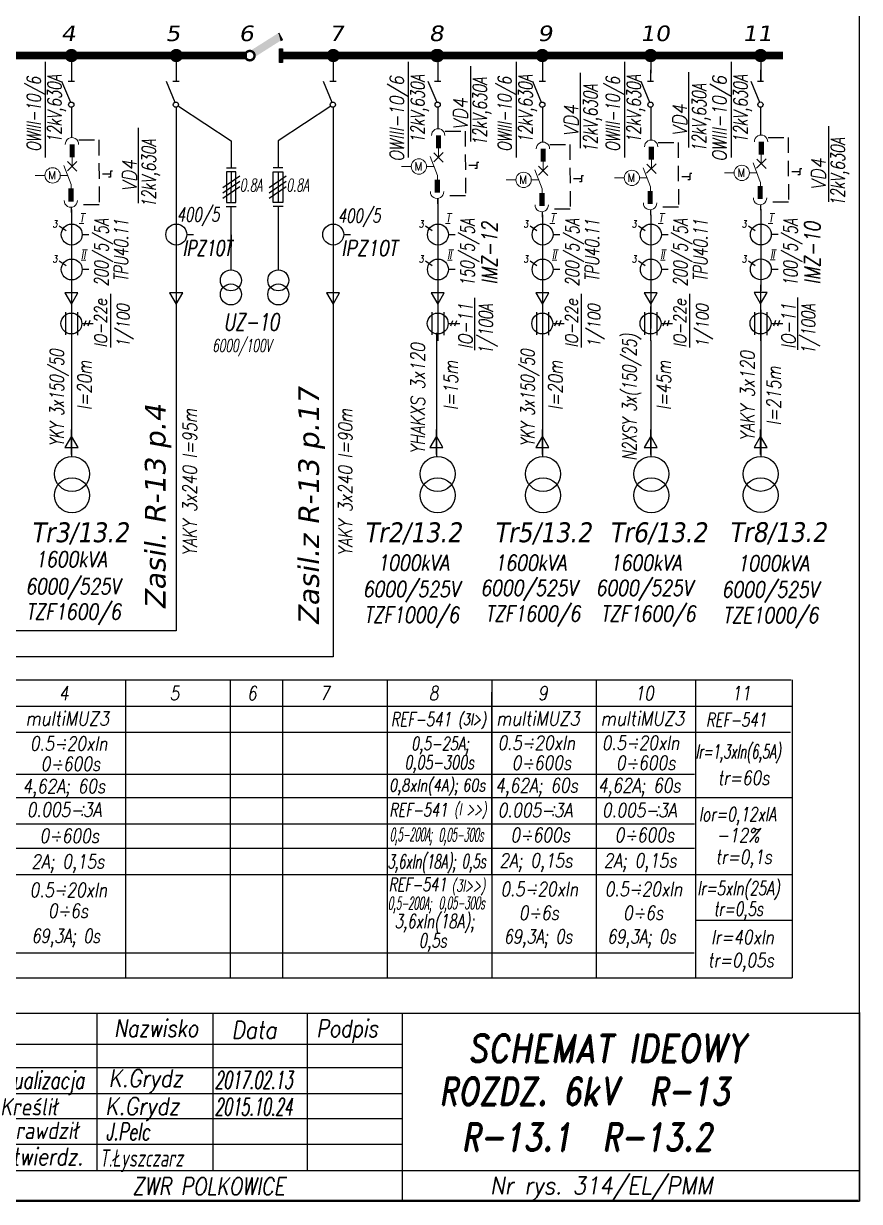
# Model space of a CAD drawing. Extents: x 5 to 420, y 5 to 295.
# Drawn here: x 312.1 to 419.7, y 5.2 to 156.9 of the extents above; entities that cross this region are included whole.
import ezdxf

# ---------------------------------------------------------------- set-up
doc = ezdxf.new("R2010")
doc.units = 0
doc.header["$MEASUREMENT"] = 0
doc.linetypes.add('DASHED', pattern=[0.75, 0.5, -0.25])
doc.layers.get('0').update_dxf_attribs({"linetype": 'CONTINUOUS'})
doc.layers.add('LINIE', color=4, linetype='CONTINUOUS')
doc.layers.add('STYKI', color=4, linetype='CONTINUOUS')
doc.styles.add('ROMAND', font='romand', dxfattribs={"width": 0.8, "oblique": 10, "height": 6})
doc.styles.add('ROMANS', font='romans', dxfattribs={"width": 0.7, "oblique": 10, "height": 2.66})
doc.styles.add('Verdena', font='verdana.ttf', dxfattribs={"width": 1.2, "oblique": 10, "height": 2.66})

# ---------------------------------------------------------------- blocks, each defined once
blk = doc.blocks.new('*U4')
at = {"color": 0}
mesh = blk.add_polyface(dxfattribs=at)
corners = [(0, 0), (3.75, 6.51), (-3.76, 6.5)]
mesh.append_faces([[corners[k] for k in face] for face in [(0, 1, 2)]], dxfattribs={"color": 0})
blk = doc.blocks.new('6')
at = {"color": 7}
blk.add_line((-0.47, 6.02), (-0.47, -1.14), dxfattribs=at)
at = {"xscale": 0.5, "yscale": 0.5, "zscale": 0.5}
blk.add_blockref('*U4', (-0.47, 0.77), dxfattribs=at)
blk = doc.blocks.new('8')
at = {"color": 7}
blk.add_line((0.21, 7.71), (0.21, -2.15), dxfattribs=at)
for p, q in [((-1.51, 6.04), (-1.51, -0.48)), ((1.96, 6.08), (1.96, -0.51))]:
    blk.add_line(p, q)
blk.add_circle((0.19, 2.81), 3)
blk = doc.blocks.new('3')
at = {"color": 7}
blk.add_line((0, 8.61), (0, -2.22), dxfattribs=at)
blk.add_line((3.06, 3.05), (4.99, 3.05))
blk.add_circle((0.05, 3), 3)

msp = doc.modelspace()

# ---------------------------------------------------------------- linework, layer by layer
for p, q in [((419.68, 5.22), (419.68, 295.29)), ((406.96, 150.91), (406.96, 149.48)), ((370.43, 138.22), (370.17, 138.22)), ((370.43, 139), (370.43, 138.22)), ((370.69, 139), (370.43, 139)), ((412, 138.19), (412, 137.4)), ((412.26, 138.19), (412, 138.19)), ((323.27, 137.08), (323.02, 137.08)), ((323.27, 137.86), (323.27, 137.08)), ((323.54, 137.86), (323.27, 137.86)), ((383.9, 137.29), (383.9, 136.5)), ((384.17, 137.29), (383.9, 137.29)), ((397.84, 136.76), (397.59, 136.76)), ((398.11, 137.55), (397.84, 137.55)), ((397.84, 137.54), (397.84, 136.76)), ((412, 137.4), (411.74, 137.4)), ((383.9, 136.5), (383.65, 136.5)), ((365.4, 133.67), (365.4, 134.36)), ((406.97, 132.85), (406.97, 133.54)), ((318.24, 132.53), (318.24, 133.22)), ((378.87, 131.95), (378.87, 132.64)), ((392.81, 132.21), (392.81, 132.9)), ((285.89, 37.2), (358.9, 37.2)), ((358.91, 37.2), (398.42, 37.2)), ((5.09, 5.22), (419.68, 5.22))]:
    msp.add_line(p, q)
at = {"color": 7}
for p, q in [((344.9, 155.67), (345.38, 154.83)), ((345.4, 154.79), (345.16, 154.66)), ((345.38, 154.83), (345.4, 154.79)), ((340.7, 153.25), (340.7, 152.27)), ((345.19, 153.25), (345.19, 152.27)), ((406.97, 153.2), (406.97, 150.53)), ((314.91, 139.63), (314.91, 151.97)), ((318.24, 153.19), (318.24, 150.51)), ((331.72, 153.19), (331.72, 150.51)), ((351.92, 153.19), (351.92, 149.5)), ((361.64, 139.61), (361.64, 151.95)), ((365.39, 153.19), (365.39, 150.51)), ((375.53, 139.63), (375.53, 151.97)), ((378.87, 153.19), (378.87, 150.51)), ((389.47, 139.63), (389.47, 151.97)), ((392.81, 153.19), (392.81, 150.51)), ((403.2, 139.63), (403.2, 151.97)), ((318.24, 150.9), (318.24, 149.47)), ((318.24, 150.51), (318.24, 149.48)), ((331.71, 150.9), (331.71, 149.47)), ((365.4, 150.9), (365.4, 149.47)), ((365.4, 150.51), (365.4, 149.48)), ((369.65, 141.7), (369.65, 151.41)), ((378.86, 150.9), (378.86, 149.47)), ((378.87, 150.51), (378.87, 149.48)), ((383.76, 140.84), (383.76, 150.55)), ((392.8, 150.9), (392.8, 149.47)), ((397.74, 140.9), (397.74, 150.61)), ((406.97, 150.53), (406.97, 149.49)), ((317.83, 149.47), (318.62, 149.47)), ((331.3, 149.47), (332.1, 149.47)), ((351.51, 149.47), (352.3, 149.47)), ((364.99, 149.47), (365.78, 149.47)), ((378.45, 149.47), (379.25, 149.47)), ((392.39, 149.47), (393.19, 149.47)), ((406.55, 149.48), (407.35, 149.48)), ((318.23, 146.09), (318.23, 142.2)), ((331.71, 146.1), (331.71, 144.79)), ((331.72, 146.05), (331.72, 117.36)), ((332.02, 146.25), (338.79, 141.77)), ((351.62, 146.25), (344.84, 141.77)), ((351.92, 146.05), (351.92, 117.36)), ((365.39, 146.09), (365.39, 143.34)), ((378.86, 146.09), (378.86, 141.62)), ((392.81, 146.06), (392.81, 141.88)), ((406.96, 146.1), (406.96, 142.52)), ((326.89, 133.75), (326.89, 143.46)), ((415.75, 133.94), (415.75, 143.65)), ((338.79, 141.79), (338.79, 138.28)), ((344.84, 141.79), (344.85, 138.28)), ((338.19, 138.28), (339.45, 138.28)), ((345.45, 138.28), (344.19, 138.28)), ((337.73, 135.77), (339.91, 137.27)), ((337.73, 135.1), (339.91, 136.6)), ((338.2, 137.8), (338.2, 133.82)), ((339.42, 137.8), (338.2, 137.8)), ((338.79, 137.8), (338.78, 133.82)), ((339.42, 133.82), (339.42, 137.8)), ((343.7, 135.77), (345.88, 137.27)), ((343.7, 135.1), (345.88, 136.6)), ((344.22, 133.82), (344.22, 137.8)), ((344.22, 137.8), (345.44, 137.8)), ((344.85, 137.8), (344.85, 133.82)), ((345.44, 137.8), (345.44, 133.82)), ((337.73, 134.39), (339.91, 135.89)), ((343.7, 134.39), (345.88, 135.89)), ((338.2, 133.82), (339.42, 133.82)), ((345.44, 133.82), (344.22, 133.82)), ((365.4, 134.32), (365.4, 122.45)), ((365.4, 134.3), (365.4, 132.95)), ((318.24, 132.95), (318.24, 122.45)), ((318.24, 132.95), (318.24, 132.95)), ((338.15, 133.34), (339.45, 133.34)), ((338.78, 133.34), (338.78, 128.85)), ((345.49, 133.34), (344.19, 133.34)), ((344.85, 133.34), (344.86, 128.85)), ((406.97, 132.96), (406.97, 122.46)), ((406.97, 132.96), (406.97, 132.96)), ((317.54, 130.18), (316.68, 130.77)), ((331.72, 131.22), (331.72, 126.35)), ((364.69, 130.18), (363.83, 130.77)), ((378.17, 130.18), (377.3, 130.77)), ((392.1, 130.18), (391.24, 130.77)), ((406.26, 130.19), (405.39, 130.79)), ((333.09, 129.73), (333.96, 129.73)), ((338.79, 129.69), (338.79, 128.15)), ((344.86, 129.66), (344.86, 128.13)), ((353.3, 129.73), (354.16, 129.73)), ((338.77, 128.13), (338.77, 125.16)), ((344.86, 128.13), (344.86, 125.16)), ((317.54, 125.68), (316.68, 126.28)), ((364.69, 125.68), (363.83, 126.28)), ((378.17, 125.68), (377.3, 126.28)), ((392.1, 125.68), (391.24, 126.28)), ((406.26, 125.69), (405.39, 126.29)), ((318.24, 123.58), (318.24, 117.63)), ((365.4, 123.2), (365.4, 116.83)), ((392.81, 123.58), (392.81, 117.63)), ((406.96, 123.22), (406.97, 116.85)), ((323.29, 115.18), (323.29, 122.09)), ((331.72, 122.53), (331.72, 78.7)), ((370.18, 114.84), (370.18, 121.58)), ((383.91, 115.18), (383.91, 122.09)), ((397.85, 115.18), (397.85, 122.09)), ((411.74, 114.85), (411.74, 121.59)), ((320.1, 118.61), (319.82, 117.89)), ((320.6, 118.64), (320.35, 117.91)), ((367.31, 118.61), (367.03, 117.89)), ((367.81, 118.61), (367.57, 117.89)), ((380.72, 118.61), (380.44, 117.89)), ((381.22, 118.64), (380.98, 117.91)), ((394.66, 118.61), (394.38, 117.89)), ((395.16, 118.64), (394.92, 117.91)), ((408.87, 118.63), (408.6, 117.9)), ((409.38, 118.63), (409.13, 117.9)), ((318.24, 117.04), (318.24, 101.11)), ((319.56, 118.25), (321.04, 118.25)), ((351.92, 117.97), (351.92, 75.34)), ((351.92, 117.04), (351.92, 92.15)), ((365.22, 117.04), (365.22, 101.11)), ((366.78, 118.25), (368.25, 118.25)), ((378.87, 117.04), (378.87, 101.11)), ((380.19, 118.25), (381.67, 118.25)), ((394.13, 118.25), (395.61, 118.25)), ((406.97, 117.05), (406.97, 101.12)), ((408.34, 118.26), (409.82, 118.26)), ((392.81, 116.07), (392.81, 101.18)), ((406.96, 101.4), (406.96, 104.62)), ((261.1, 72.39), (372.22, 72.39)), ((325.22, 72.35), (325.22, 55.18)), ((338.69, 72.35), (338.69, 55.18)), ((338.79, 72.39), (410.89, 72.39)), ((345.43, 72.35), (345.43, 55.18)), ((358.9, 72.35), (358.9, 55.18)), ((372.37, 72.35), (372.37, 55.18)), ((385.79, 72.43), (385.79, 55.18)), ((398.57, 72.35), (398.57, 55.18)), ((411.04, 72.35), (411.04, 33.99)), ((372.37, 47.2), (372.37, 70.78)), ((261.09, 68.98), (332.94, 68.98)), ((261.54, 68.98), (333.39, 68.98)), ((275.01, 68.98), (346.86, 68.98)), ((300.52, 68.98), (372.37, 68.98)), ((313.99, 68.98), (385.84, 68.98)), ((326.47, 68.98), (398.32, 68.98)), ((338.94, 68.98), (411.04, 68.98)), ((261.18, 65.61), (346.86, 65.61)), ((300.52, 65.61), (372.37, 65.61)), ((313.99, 65.61), (385.84, 65.61)), ((326.47, 65.61), (398.32, 65.61)), ((338.94, 65.61), (410.79, 65.61)), ((285.91, 60.22), (398.44, 60.22)), ((325.22, 59.78), (325.22, 55.05)), ((338.69, 59.78), (338.69, 55.05)), ((345.43, 59.78), (345.43, 55.05)), ((358.9, 59.78), (358.9, 55.05)), ((372.37, 59.78), (372.37, 55.05)), ((385.79, 59.86), (385.79, 55.05)), ((398.57, 59.78), (398.57, 55.05)), ((261.16, 57.21), (411.08, 57.21)), ((325.22, 55.08), (325.22, 53.11)), ((338.69, 55.08), (338.69, 53.11)), ((345.43, 55.08), (345.43, 53.11)), ((358.9, 55.08), (358.9, 53.11)), ((372.37, 55.08), (372.37, 47.93)), ((372.37, 55.08), (372.37, 53.11)), ((385.79, 55.08), (385.79, 53.11)), ((398.57, 55.08), (398.57, 53.11)), ((285.97, 53.84), (398.43, 53.84)), ((325.22, 54.43), (325.22, 33.99)), ((338.69, 54.43), (338.69, 33.99)), ((345.43, 54.43), (345.43, 33.99)), ((358.9, 54.43), (358.9, 33.99)), ((372.37, 54.43), (372.37, 33.99)), ((385.79, 54.43), (385.79, 33.99)), ((398.57, 54.43), (398.57, 33.99)), ((285.87, 50.7), (398.43, 50.7)), ((261, 47.31), (411.03, 47.31)), ((398.57, 41.44), (411.04, 41.44)), ((261.07, 33.99), (411.04, 33.99)), ((336.43, 29.44), (336.43, 22.47)), ((348.57, 29.44), (348.57, 22.47)), ((307.49, 22.47), (360.83, 22.47)), ((321.51, 22.47), (321.51, 19.15)), ((336.43, 22.47), (336.43, 19.05)), ((348.57, 22.47), (348.57, 18.75)), ((307.49, 19.1), (360.83, 19.1)), ((336.43, 19.1), (336.43, 9.17)), ((348.57, 19.1), (348.57, 9.17)), ((307.49, 15.87), (360.83, 15.87)), ((307.49, 12.57), (360.83, 12.57))]:
    msp.add_line(p, q, dxfattribs=at)
at = {"linetype": 'DASHED', "ltscale": 4}
for p, q in [((366.36, 143.03), (368.92, 143.03)), ((368.92, 143.03), (368.97, 134.68)), ((319.2, 141.89), (321.77, 141.89)), ((321.77, 141.89), (321.81, 133.54)), ((379.83, 141.31), (382.4, 141.31)), ((382.4, 141.31), (382.44, 132.96)), ((393.77, 141.57), (396.34, 141.57)), ((396.34, 141.57), (396.38, 133.22)), ((407.93, 142.21), (410.5, 142.21)), ((410.5, 142.21), (410.54, 133.86)), ((321.81, 133.54), (318.83, 133.54)), ((368.97, 134.68), (365.98, 134.68)), ((410.54, 133.86), (407.56, 133.86)), ((382.44, 132.96), (379.46, 132.96)), ((396.38, 133.22), (393.4, 133.22))]:
    msp.add_line(p, q, dxfattribs=at)
at = {"color": 7, "lineweight": 0}
for p, q in [((318.32, 138.52), (318.32, 139.72)), ((365.35, 137.3), (364.41, 139.76)), ((364.88, 139.07), (366.1, 140.27)), ((366.1, 139.03), (364.9, 140.25)), ((365.48, 139.66), (365.48, 140.87)), ((407.05, 138.84), (407.05, 140.05)), ((318.19, 136.16), (317.25, 138.62)), ((317.72, 137.93), (318.95, 139.13)), ((318.94, 137.89), (317.74, 139.11)), ((363.96, 138.47), (364.91, 138.47)), ((378.82, 135.58), (377.88, 138.04)), ((378.35, 137.35), (379.58, 138.56)), ((379.57, 137.32), (378.37, 138.53)), ((378.95, 137.94), (378.95, 139.15)), ((392.77, 135.84), (391.82, 138.3)), ((392.29, 137.61), (393.52, 138.81)), ((393.51, 137.57), (392.31, 138.79)), ((392.9, 138.2), (392.9, 139.41)), ((406.92, 136.49), (405.98, 138.94)), ((406.45, 138.25), (407.67, 139.46)), ((407.67, 138.22), (406.47, 139.43)), ((316.8, 137.33), (317.75, 137.33)), ((365.37, 137.28), (365.37, 136.1)), ((377.43, 136.75), (378.38, 136.75)), ((391.37, 137.01), (392.33, 137.01)), ((405.53, 137.65), (406.48, 137.65)), ((318.21, 136.14), (318.21, 134.96)), ((378.84, 135.57), (378.84, 134.38)), ((392.78, 135.82), (392.78, 134.64)), ((406.94, 136.47), (406.94, 135.28))]:
    msp.add_line(p, q, dxfattribs=at)
at = {"color": 7, "const_width": 1}
msp.add_lwpolyline([(274.36, 152.76), (340.82, 152.76)], dxfattribs=at)
at = {"color": 7}
for points, const_width in [([(317.76, 152.76, 1), (318.73, 152.76, 1)], 0.741), ([(317.76, 152.76, 1), (318.73, 152.76, 1)], 0.741), ([(317.87, 152.77, 1), (318.64, 152.77, 1)], 0.761), ([(331.25, 152.76, 1), (332.21, 152.76, 1)], 0.741), ([(331.25, 152.76, 1), (332.21, 152.76, 1)], 0.741), ([(331.36, 152.77, 1), (332.13, 152.77, 1)], 0.761), ([(340.6, 152.75, 1), (341.81, 152.75, 1)], 0.314), ([(351.46, 152.76, 1), (352.43, 152.76, 1)], 0.741), ([(351.46, 152.76, 1), (352.43, 152.76, 1)], 0.741), ([(351.58, 152.77, 1), (352.34, 152.77, 1)], 0.761), ([(364.77, 152.76, 1), (365.74, 152.76, 1)], 0.741), ([(364.77, 152.76, 1), (365.74, 152.76, 1)], 0.741), ([(364.89, 152.77, 1), (365.65, 152.77, 1)], 0.761), ([(364.91, 152.76, 1), (365.88, 152.76, 1)], 0.741), ([(364.91, 152.76, 1), (365.88, 152.76, 1)], 0.741), ([(365.03, 152.77, 1), (365.79, 152.77, 1)], 0.761), ([(378.38, 152.76, 1), (379.35, 152.76, 1)], 0.741), ([(392.32, 152.76, 1), (393.29, 152.76, 1)], 0.741), ([(392.32, 152.76, 1), (393.29, 152.76, 1)], 0.741), ([(392.44, 152.77, 1), (393.2, 152.77, 1)], 0.761), ([(406.49, 152.76, 1), (407.46, 152.76, 1)], 0.741)]:
    msp.add_lwpolyline(points, format="xyb", close=True, dxfattribs=dict(at, const_width=const_width))
at = {"const_width": 1}
msp.add_lwpolyline([(345.18, 152.76), (409.85, 152.76)], dxfattribs=at)
at = {"color": 7}
for points in [[(345.04, 151.88), (345.04, 153.63), (345.41, 153.63), (345.41, 151.88)], [(345.04, 151.88), (345.04, 153.63), (345.27, 153.63), (345.27, 151.88)]]:
    msp.add_lwpolyline(points, close=True, dxfattribs=at)
at = {"lineweight": 0, "const_width": 0.668}
for points in [[(365.49, 140.79), (365.49, 142.48)], [(318.33, 139.65), (318.33, 141.34)], [(378.96, 139.08), (378.96, 140.76)], [(392.9, 139.33), (392.9, 141.02)], [(407.06, 139.98), (407.06, 141.67)], [(365.34, 135.09), (365.34, 136.78)], [(318.18, 133.95), (318.18, 135.64)], [(378.81, 133.37), (378.81, 135.06)], [(392.75, 133.63), (392.75, 135.32)], [(406.91, 134.27), (406.91, 135.96)]]:
    msp.add_lwpolyline(points, dxfattribs=at)
at = {"lineweight": 0}
for points in [[(361.99, 138.48), (360.73, 138.48)], [(314.83, 137.33), (313.57, 137.33)], [(375.46, 136.76), (374.2, 136.76)], [(389.4, 137.02), (388.14, 137.02)], [(403.56, 137.66), (402.3, 137.66)]]:
    msp.add_lwpolyline(points, dxfattribs=at)
at = {"linetype": 'DASHED', "ltscale": 2}
for points in [[(370.39, 138.61), (369.14, 138.61)], [(323.24, 137.47), (321.98, 137.47)], [(383.87, 136.89), (382.61, 136.89)], [(397.81, 137.15), (396.55, 137.15)], [(411.97, 137.79), (410.71, 137.79)]]:
    msp.add_lwpolyline(points, dxfattribs=at)
at = {"color": 7}
for centre, radius in [((318.22, 146.43), 0.337), ((331.69, 146.43), 0.337), ((351.9, 146.43), 0.337), ((365.38, 146.43), 0.337), ((378.85, 146.43), 0.337), ((392.78, 146.43), 0.337), ((406.94, 146.44), 0.337), ((331.74, 129.71), 1.35), ((351.94, 129.71), 1.35), ((338.77, 123.81), 1.35), ((344.87, 123.81), 1.35), ((338.77, 122), 1.35), ((344.87, 122), 1.35), ((318.32, 98.88), 2.25), ((365.39, 98.88), 2.25), ((378.95, 98.88), 2.25), ((392.89, 98.88), 2.25), ((406.96, 98.89), 2.25), ((318.32, 96.13), 2.25), ((365.39, 96.13), 2.25), ((378.95, 96.13), 2.25), ((392.89, 96.13), 2.25), ((406.96, 96.15), 2.25)]:
    msp.add_circle(centre, radius, dxfattribs=at)
at = {"color": 7, "lineweight": 0}
for centre in [(315.82, 137.33), (362.97, 138.47), (404.54, 137.65), (376.45, 136.75), (390.39, 137.01)]:
    msp.add_circle(centre, 0.987, dxfattribs=at)
at = {"color": 7}
for start, end in [(0, 180), (180, 0)]:
    msp.add_arc((351.91, 152.75), 0.383, start, end, dxfattribs=at)
at = {"color": 7, "lineweight": 0}
for centre, start, end in [((365.45, 142.48), 357.9025, 182.0975), ((318.3, 141.34), 357.9025, 182.0975), ((378.93, 140.76), 357.9025, 182.0975), ((392.87, 141.02), 357.9025, 182.0975), ((407.02, 141.67), 357.9025, 182.0975), ((365.31, 135.21), 177.9025, 2.0975), ((318.16, 134.07), 177.9025, 2.0975), ((378.79, 133.5), 177.9025, 2.0975), ((392.73, 133.75), 177.9025, 2.0975), ((406.89, 134.4), 177.9025, 2.0975)]:
    msp.add_arc(centre, 0.857, start, end, dxfattribs=at)
at = {"color": 7}
for points in [[(344.9, 155.67), (345.39, 154.78), (345.14, 154.66)], [(345.04, 153.63), (345.41, 153.63), (345.04, 151.87), (345.41, 151.89)]]:
    msp.add_solid(points, dxfattribs=at)
for points in [[(341.36, 153.43), (341.89, 152.6), (344.9, 155.67), (345.19, 154.69)], [(340.7, 153.25), (340.7, 152.27), (340.7, 153.25), (340.7, 152.27)]]:
    msp.add_trace(points, dxfattribs=at)
msp.add_3dface([(331.71, 120.75), (332.56, 122.22), (330.87, 122.21)], dxfattribs=at)
at = {"layer": 'LINIE', "color": 7}
for p, q in [((331.72, 78.7), (254.39, 78.7)), ((351.92, 75.34), (258.57, 75.34)), ((307.49, 29.44), (419.68, 29.44)), ((321.51, 29.44), (321.51, 22.47)), ((360.83, 29.44), (360.83, 5.2)), ((419.68, 29.52), (419.68, 5.22)), ((307.49, 25.47), (360.83, 25.47)), ((321.51, 19.1), (321.51, 9.17)), ((307.49, 9.17), (419.39, 9.17)), ((313.67, 9.17), (419.57, 9.17)), ((419.5, 5.31), (307.49, 5.31)), ((419.5, 5.22), (419.5, 5.22))]:
    msp.add_line(p, q, dxfattribs=at)
at = {"layer": 'STYKI', "color": 7}
for p, q in [((316.97, 149.44), (318.1, 146.74)), ((330.45, 149.44), (331.57, 146.74)), ((350.65, 149.44), (351.78, 146.74)), ((364.13, 149.44), (365.26, 146.74)), ((377.6, 149.44), (378.72, 146.74)), ((391.54, 149.44), (392.66, 146.74)), ((405.7, 149.45), (406.82, 146.75))]:
    msp.add_line(p, q, dxfattribs=at)

# ---------------------------------------------------------------- block references
at = {"color": 7}
for name, p, xscale, yscale, zscale in [('3', (318.25, 128.36), 0.4490639999999999, 0.4490639999999999, 0.4490639999999999), ('3', (318.25, 128.36), 0.449064000000007, 0.449064000000007, 0.449064000000007), ('3', (365.4, 128.36), 0.449064000000007, 0.449064000000007, 0.449064000000007), ('3', (365.4, 128.36), 0.449064000000007, 0.449064000000007, 0.449064000000007), ('3', (378.87, 128.36), 0.4490639999999999, 0.4490639999999999, 0.4490639999999999), ('3', (378.87, 128.36), 0.449064000000007, 0.449064000000007, 0.449064000000007), ('3', (392.81, 128.36), 0.4490639999999928, 0.4490639999999928, 0.4490639999999928), ('3', (392.81, 128.36), 0.449064000000007, 0.449064000000007, 0.449064000000007), ('3', (406.97, 128.37), 0.4490639999999999, 0.4490639999999999, 0.4490639999999999), ('3', (318.25, 123.86), 0.449064000000007, 0.449064000000007, 0.449064000000007), ('3', (365.4, 123.86), 0.449064000000007, 0.449064000000007, 0.449064000000007), ('3', (378.87, 123.86), 0.449064000000007, 0.449064000000007, 0.449064000000007), ('3', (392.81, 123.86), 0.449064000000007, 0.449064000000007, 0.449064000000007), ('3', (406.97, 123.88), 0.4490639999999999, 0.4490639999999999, 0.4490639999999999), ('6', (318.45, 120.41), 0.449064, 0.449064, 0.449064), ('6', (365.61, 120.41), 0.449064000000007, 0.449064000000007, 0.449064000000007), ('6', (379.08, 120.41), 0.4490639999999999, 0.4490639999999999, 0.4490639999999999), ('6', (393.02, 120.41), 0.449064000000007, 0.449064000000007, 0.449064000000007), ('6', (407.17, 120.42), 0.4490639999999999, 0.4490639999999999, 0.4490639999999999), ('8', (318.15, 116.99), 0.449064, 0.449064, 0.449064), ('8', (365.31, 116.99), 0.449064000000007, 0.449064000000007, 0.449064000000007), ('8', (378.77, 116.99), 0.4490639999999999, 0.4490639999999999, 0.4490639999999999), ('8', (392.71, 116.99), 0.449064000000007, 0.449064000000007, 0.449064000000007), ('8', (406.87, 117), 0.4490639999999999, 0.4490639999999999, 0.4490639999999999)]:
    msp.add_blockref(name, p, dxfattribs=dict(at, xscale=xscale, yscale=yscale, zscale=zscale))
at = {"color": 7, "rotation": 180}
for name, p, xscale, yscale, zscale in [('6', (318.03, 104.09), 0.449064, 0.449064, 0.449064), ('6', (365.01, 104.09), 0.449064000000007, 0.449064000000007, 0.449064000000007), ('6', (378.66, 104.09), 0.4490639999999999, 0.4490639999999999, 0.4490639999999999), ('6', (392.6, 104.09), 0.449064000000007, 0.449064000000007, 0.449064000000007), ('*U4', (406.96, 103.76), 0.2245320000000106, 0.2245320000000106, 0.2245320000000106)]:
    msp.add_blockref(name, p, dxfattribs=dict(at, xscale=xscale, yscale=yscale, zscale=zscale))

# ---------------------------------------------------------------- texts
at = {"color": 7, "oblique": 10}
for s, height, style, width, p in [('4', 2, 'Verdena', 1.1, (316.86, 154.62)), ('5', 2, 'Verdena', 1.1, (330.33, 154.62)), ('6', 2, 'Verdena', 1.1, (339.77, 154.62)), ('7', 2, 'Verdena', 1.1, (351.38, 154.62)), ('8', 2, 'Verdena', 1.1, (364.22, 154.62)), ('9', 2, 'Verdena', 1.1, (378.22, 154.62)), ('10', 2, 'Verdena', 1.1, (391.42, 154.62)), ('11', 2, 'Verdena', 1.1, (404.59, 154.62)), ('0.8A', 1.65, 'ROMANS', 0.6, (339.92, 135.25)), ('0.8A', 1.65, 'ROMANS', 0.6, (345.91, 135.25)), ('400/5', 1.796, 'ROMANS', 0.7, (331.8, 131.39)), ('-', 1, 'ROMAND', 0.8, (319.27, 132)), ('I', 1, 'ROMAND', 0.8, (319.43, 131.3)), ('400/5', 1.796, 'ROMANS', 0.7, (352.53, 131.24)), ('-', 1, 'ROMAND', 0.8, (366.42, 132)), ('I', 1, 'ROMAND', 0.8, (366.58, 131.3)), ('-', 1, 'ROMAND', 0.8, (379.89, 132)), ('I', 1, 'ROMAND', 0.8, (380.05, 131.3)), ('-', 1, 'ROMAND', 0.8, (393.83, 132)), ('I', 1, 'ROMAND', 0.8, (393.99, 131.3)), ('-', 1, 'ROMAND', 0.8, (407.98, 132.01)), ('I', 1, 'ROMAND', 0.8, (408.14, 131.31)), ('3', 0.898, 'ROMANS', 0.8, (315.81, 130.62)), ('-', 1, 'ROMAND', 0.8, (319.01, 130.7)), ('3', 0.898, 'ROMANS', 0.8, (362.96, 130.62)), ('-', 1, 'ROMAND', 0.8, (366.16, 130.7)), ('3', 0.898, 'ROMANS', 0.8, (376.43, 130.62)), ('-', 1, 'ROMAND', 0.8, (379.63, 130.7)), ('3', 0.898, 'ROMANS', 0.8, (390.37, 130.62)), ('-', 1, 'ROMAND', 0.8, (393.57, 130.7)), ('3', 0.898, 'ROMANS', 0.8, (404.53, 130.63)), ('-', 1, 'ROMAND', 0.8, (407.72, 130.71)), ('IPZ10T', 2, 'ROMAND', 0.7, (332.57, 126.96)), ('IPZ10T', 2, 'ROMAND', 0.8, (352.98, 126.96)), ('II', 1, 'ROMAND', 0.8, (319.49, 126.6)), ('-', 1, 'ROMAND', 0.8, (319.47, 127.3)), ('II', 1, 'ROMAND', 0.8, (366.64, 126.6)), ('-', 1, 'ROMAND', 0.8, (366.62, 127.3)), ('II', 1, 'ROMAND', 0.8, (380.12, 126.6)), ('-', 1, 'ROMAND', 0.8, (380.09, 127.3)), ('II', 1, 'ROMAND', 0.8, (394.05, 126.6)), ('-', 1, 'ROMAND', 0.8, (394.03, 127.3)), ('II', 1, 'ROMAND', 0.8, (408.21, 126.61)), ('-', 1, 'ROMAND', 0.8, (408.18, 127.31)), ('3', 0.898, 'ROMANS', 0.8, (315.81, 126.12)), ('-', 1, 'ROMAND', 0.8, (319.28, 126)), ('3', 0.898, 'ROMANS', 0.8, (362.96, 126.12)), ('-', 1, 'ROMAND', 0.8, (366.43, 126)), ('3', 0.898, 'ROMANS', 0.8, (376.43, 126.12)), ('-', 1, 'ROMAND', 0.8, (379.9, 126)), ('3', 0.898, 'ROMANS', 0.8, (390.37, 126.12)), ('-', 1, 'ROMAND', 0.8, (393.84, 126)), ('3', 0.898, 'ROMANS', 0.8, (404.53, 126.13)), ('-', 1, 'ROMAND', 0.8, (407.99, 126.02)), ('UZ-10', 2.2, 'ROMAND', 0.7, (337.83, 117.34)), ('6000/100V', 1.65, 'ROMAND', 0.6, (336.37, 114.6)), ('Tr3/13.2', 2.56, 'Verdena', 0.85, (313, 90.09)), ('Tr2/13.2', 2.56, 'Verdena', 0.85, (355.87, 90.09)), ('Tr5/13.2', 2.56, 'Verdena', 0.85, (372.6, 90.09)), ('Tr6/13.2', 2.56, 'Verdena', 0.85, (387.45, 90.09)), ('Tr8/13.2', 2.56, 'Verdena', 0.85, (402.85, 90.11)), ('1600kVA', 2.021, 'ROMAND', 0.8, (313.58, 86.89)), ('1000kVA', 2.021, 'ROMAND', 0.8, (357.63, 86.43)), ('1600kVA', 2.021, 'ROMAND', 0.8, (372.72, 86.43)), ('1600kVA', 2.021, 'ROMAND', 0.8, (387.56, 86.43)), ('1000kVA', 2.021, 'ROMAND', 0.8, (403.97, 86.38)), ('6000/525V', 2.021, 'ROMAND', 0.78, (312.34, 83.39)), ('6000/525V', 2.021, 'ROMAND', 0.8, (355.74, 83.04)), ('6000/525V', 2.021, 'ROMAND', 0.8, (370.88, 83.2)), ('6000/525V', 2.021, 'ROMAND', 0.8, (385.72, 83.2)), ('6000/525V', 2.021, 'ROMAND', 0.8, (401.94, 82.99)), ('TZF1600/6', 2.021, 'ROMAND', 0.8, (312.4, 80.14)), ('TZF1000/6', 2.021, 'ROMAND', 0.8, (355.92, 79.73)), ('TZF1600/6', 2.021, 'ROMAND', 0.8, (371.54, 79.89)), ('TZF1600/6', 2.021, 'ROMAND', 0.8, (386.38, 79.89)), ('TZE1000/6', 2.021, 'ROMAND', 0.8, (402.12, 79.68)), ('4', 1.8, 'ROMAND', 0.8, (316.63, 69.75)), ('5', 1.8, 'ROMAND', 0.8, (330.89, 69.75)), ('6', 1.8, 'ROMAND', 0.8, (340.85, 69.75)), ('7', 1.8, 'ROMAND', 0.8, (350.21, 69.75)), ('8', 1.8, 'ROMAND', 0.8, (364.24, 69.75)), ('9', 1.8, 'ROMAND', 0.8, (378.28, 69.75)), ('10', 1.796, 'ROMAND', 0.8, (390.75, 69.75)), ('11', 1.796, 'ROMAND', 0.8, (403.22, 69.75)), ('multiMUZ3', 1.814, 'ROMANS', 0.85, (312.31, 66.48)), ('(3I>)', 1.5, 'ROMANS', 0.7, (368.01, 66.54)), ('multiMUZ3', 1.814, 'ROMANS', 0.85, (372.89, 66.48)), ('multiMUZ3', 1.814, 'ROMANS', 0.85, (386.36, 66.48)), ('REF-541', 1.796, 'ROMANS', 0.7, (359.34, 66.39)), ('REF-541', 1.796, 'ROMANS', 0.7, (399.92, 66.34)), ('0,5-25A;', 1.728, 'ROMANS', 0.7, (361.97, 63.3)), ('Ir=1,3xIn(6,5A)', 1.8, 'ROMANS', 0.6, (398.58, 62.26)), (' 0,05-300s', 1.728, 'ROMANS', 0.7, (360.28, 60.88)), ('tr=60s', 1.8, 'ROMANS', 0.8, (401.43, 58.87)), ('0,8xIn(4A); ', 1.6, 'ROMANS', 0.76, (359.14, 58)), (' 60s', 1.6, 'ROMANS', 0.76, (367.73, 58)), ('REF-541', 1.728, 'ROMANS', 0.7, (359.16, 54.77)), ('(I >>)', 1.5, 'ROMANS', 0.65, (367.51, 54.96)), ('Ior=0,12xIA', 1.8, 'ROMANS', 0.72, (399, 54.19)), ('0,5-200A;', 1.728, 'ROMANS', 0.45, (359.22, 51.59)), (' 0,05-300s', 1.728, 'ROMANS', 0.45, (364.98, 51.55)), ('-12%', 1.8, 'ROMANS', 0.8, (401.29, 51.48)), ('3,6xIn(18A); ', 1.8, 'ROMANS', 0.6, (358.93, 48.08)), ('tr=0,1s', 1.8, 'ROMANS', 0.8, (401.14, 48.69)), (' 0,5s', 1.8, 'ROMANS', 0.6, (367.74, 48.1)), ('REF-541', 1.728, 'ROMANS', 0.7, (359.05, 45.16)), ('(3I>>)', 1.5, 'ROMANS', 0.65, (367.18, 45.12)), ('Ir=5xIn(25A)', 1.8, 'ROMANS', 0.7, (398.77, 44.64)), ('0,5-200A;', 1.6, 'ROMANS', 0.5, (358.98, 42.81)), (' 0,05-300s', 1.6, 'ROMANS', 0.5, (364.97, 42.84)), ('3,6xIn(18A); ', 1.8, 'ROMANS', 0.7, (359.85, 40.4)), ('tr=0,5s', 1.8, 'ROMANS', 0.7, (400.9, 41.97)), (' 0,5s', 1.8, 'ROMANS', 0.7, (362.08, 37.89)), ('Ir=40xIn', 1.8, 'ROMANS', 0.8, (400.57, 38.34)), ('tr=0,05s', 1.8, 'ROMANS', 0.8, (400.15, 35.37)), ('Nazwisko', 2.238, 'ROMANS', 0.8, (323.74, 26.39)), ('Data', 2.238, 'ROMANS', 0.85, (338.86, 26.17)), ('Podpis', 2.238, 'ROMANS', 0.8, (349.78, 26.37)), ('SCHEMAT IDEOWY ', 3.57, 'ROMAND', 0.85, (369.25, 23.14)), ('Aktualizacja', 2.2384, 'ROMANS', 0.7, (307.53, 19.71)), ('K.Grydz', 2.238, 'ROMANS', 0.85, (323.03, 19.94)), ('2017.02.13', 2.238, 'ROMANS', 0.58, (336.68, 19.72)), ('ROZDZ. 6kV  R-13 ', 3.57, 'ROMAND', 0.8, (365.54, 17.6)), ('Kreślił', 2.238, 'ROMANS', 0.8, (309.07, 16.27)), ('K.Grydz', 2.238, 'ROMANS', 0.85, (322.61, 16.35)), ('2015.10.24', 2.238, 'ROMANS', 0.58, (336.68, 16.27)), ('Sprawdził', 2.238, 'ROMANS', 0.8, (308.17, 13.23)), ('J.Pelc', 2.238, 'ROMANS', 0.65, (322.65, 13.08)), ('   R-13.1  R-13.2', 3.57, 'ROMAND', 0.8, (362.05, 11.7)), ('Zatwierdz.', 2.238, 'ROMANS', 0.8, (307.63, 9.86)), ('T.Łyszczarz', 2.2384, 'ROMANS', 0.65, (321.84, 9.67)), ('ZWR POLKOWICE', 2.2384, 'ROMANS', 0.8, (326.09, 6.04)), ('Nr rys. 314/EL/PMM', 2.2372, 'ROMANS', 0.9, (372.14, 6.13))]:
    msp.add_text(s, height=height, dxfattribs=dict(at, style=style, width=width)).set_placement(p)
for s, height, style, width, p in [('OWIII-10/6', 1.8, 'ROMAND', 0.7, (314.28, 140.38)), ('12kV,630A', 1.8, 'ROMAND', 0.7, (316.97, 141.48)), ('OWIII-10/6', 1.8, 'ROMAND', 0.8, (361.01, 139.09)), ('12kV,630A', 1.8, 'ROMAND', 0.7, (363.71, 141.47)), ('12kV,630A', 1.8, 'ROMAND', 0.7, (371.71, 141.12)), ('OWIII-10/6', 1.8, 'ROMAND', 0.7, (374.91, 140.38)), ('12kV,630A', 1.8, 'ROMAND', 0.7, (377.6, 141.48)), ('OWIII-10/6', 1.8, 'ROMAND', 0.7, (388.85, 140.38)), ('12kV,630A', 1.8, 'ROMAND', 0.7, (391.54, 141.48)), ('OWIII-10/6', 1.8, 'ROMAND', 0.8, (402.58, 139.11)), ('12kV,630A', 1.8, 'ROMAND', 0.7, (405.27, 141.48)), ('12kV,630A', 1.8, 'ROMAND', 0.7, (385.96, 140.26)), ('12kV,630A', 1.8, 'ROMAND', 0.7, (399.94, 140.32)), ('VD4', 1.8, 'ROMAND', 0.9, (369.23, 143.19)), ('VD4', 1.8, 'ROMAND', 0.9, (383.48, 142.32)), ('VD4', 1.8, 'ROMAND', 0.9, (397.46, 142.39)), ('12kV,630A', 1.8, 'ROMAND', 0.7, (329.09, 133.17)), ('12kV,630A', 1.8, 'ROMAND', 0.7, (417.82, 133.36)), ('VD4', 1.8, 'ROMAND', 0.9, (415.33, 135.43)), ('VD4', 1.8, 'ROMAND', 0.9, (326.61, 135.24)), ('200/5/5A', 1.796, 'ROMANS', 0.7, (322.99, 123.01)), ('TPU40.11', 1.8, 'ROMAND', 0.7, (325.55, 123.64)), ('150/5/5A', 1.796, 'ROMANS', 0.7, (370.14, 123.01)), ('IMZ-12', 2, 'ROMAND', 0.8, (373.06, 123.24)), ('200/5/5A', 1.796, 'ROMANS', 0.7, (383.62, 123.01)), ('TPU40.11', 1.8, 'ROMAND', 0.7, (386.17, 123.64)), ('200/5/5A', 1.796, 'ROMANS', 0.7, (397.55, 123.01)), ('TPU40.11', 1.8, 'ROMAND', 0.7, (400.11, 123.64)), ('100/5/5A', 1.796, 'ROMANS', 0.7, (411.71, 123.02)), ('IMZ-10', 2, 'ROMAND', 0.8, (414.62, 123.26)), ('IO-22e', 1.6, 'ROMAND', 0.8, (322.81, 115.16)), ('IO-22e', 1.6, 'ROMAND', 0.8, (383.43, 115.16)), ('IO-22e', 1.6, 'ROMAND', 0.8, (397.37, 115.16)), ('1/100', 1.6, 'ROMAND', 0.8, (325.7, 115.16)), ('IO-11', 1.8, 'ROMAND', 0.8, (369.88, 114.97)), ('1/100A', 1.796, 'ROMANS', 0.7, (372.47, 114.27)), ('1/100', 1.6, 'ROMAND', 0.8, (386.32, 115.16)), ('1/100', 1.6, 'ROMAND', 0.8, (400.26, 115.16)), ('IO-11', 1.8, 'ROMAND', 0.8, (411.45, 114.99)), ('1/100A', 1.796, 'ROMANS', 0.7, (414, 114.28)), ('N2XSY 3x(150/25)', 1.7963, 'ROMANS', 0.7, (390.98, 100.61)), ('YHAKXS 3x120', 1.7963, 'ROMANS', 0.8, (363.73, 101.43)), ('YKY 3x150/50', 1.7963, 'ROMANS', 0.7, (317.25, 102.4)), ('YKY 3x150/50', 1.7963, 'ROMANS', 0.7, (377.87, 102.4)), ('YAKY 3x120', 1.796, 'ROMANS', 0.8, (406.18, 103.12)), ('l=20m', 1.796, 'ROMANS', 0.8, (320.83, 107.09)), ('l=15m', 1.796, 'ROMANS', 0.8, (367.99, 107.09)), ('l=20m', 1.796, 'ROMANS', 0.8, (381.46, 107.09)), ('l=45m', 1.796, 'ROMANS', 0.8, (395.4, 107.09)), ('l=215m', 1.796, 'ROMANS', 0.8, (409.55, 105.12)), ('YAKY 3x240 l=95m', 1.7963, 'ROMANS', 0.8, (334.39, 88.32)), ('YAKY 3x240 l=90m', 1.7963, 'ROMANS', 0.8, (354.4, 88.32))]:
    msp.add_text(s, height=height, rotation=90, dxfattribs=dict(at, style=style, width=width)).set_placement(p)
at = {"color": 7, "lineweight": 0, "style": 'ROMAND', "width": 0.9}
for p in [(362.43, 137.97), (404, 137.16), (315.27, 136.83), (375.9, 136.26), (389.84, 136.51)]:
    msp.add_text('M', height=1.06, dxfattribs=at).set_placement(p)
at = {"color": 7, "style": 'Verdena', "oblique": 10}
for s, p in [('Zasil.z R-13 p.17', (350.11, 79.34)), ('Zasil. R-13 p.4', (330.35, 81.39))]:
    msp.add_text(s, height=2.66, rotation=90, dxfattribs=at).set_placement(p)
at = {"color": 7, "lineweight": 30, "style": 'ROMANS', "oblique": 10}
for s, height, width, p in [('0.5-20xIn', 1.817, 0.8, (312.9, 63.25)), (':', 1.82, 0.7, (316.95, 63.46)), ('0.5-20xIn', 1.817, 0.8, (373.1, 63.36)), (':', 1.82, 0.7, (377.15, 63.57)), ('0.5-20xIn', 1.817, 0.8, (386.52, 63.36)), (':', 1.82, 0.7, (390.57, 63.57)), ('0-600s', 1.817, 0.8, (314.29, 60.64)), ('0-600s', 1.817, 0.8, (374.92, 60.76)), ('0-600s', 1.817, 0.8, (388.34, 60.76)), (':', 1.82, 0.7, (316.29, 60.79)), (':', 1.82, 0.7, (376.92, 60.9)), (':', 1.82, 0.7, (390.34, 60.9)), ('4,62A; 60s', 1.817, 0.8, (311.94, 57.76)), ('4,62A; 60s', 1.817, 0.8, (372.79, 57.87)), ('4,62A; 60s', 1.817, 0.8, (386.02, 57.87)), ('0.005-3A', 1.817, 0.8, (312.5, 54.74)), ('0.005-3A', 1.817, 0.8, (373.12, 54.69)), ('0.005-3A', 1.817, 0.8, (386.54, 54.69)), (':', 1.82, 0.7, (319.34, 54.89)), (':', 1.82, 0.7, (379.96, 54.85)), (':', 1.82, 0.7, (393.38, 54.85)), ('0-600s', 1.817, 0.8, (314.14, 51.37)), ('0-600s', 1.817, 0.8, (374.76, 51.48)), ('0-600s', 1.817, 0.8, (388.18, 51.48)), (':', 1.82, 0.7, (316.11, 51.59)), (':', 1.82, 0.7, (376.73, 51.71)), (':', 1.82, 0.7, (390.15, 51.71)), ('2A; 0,15s', 1.817, 0.8, (313.08, 48.08)), ('2A; 0,15s', 1.817, 0.8, (373.33, 48.2)), ('2A; 0,15s', 1.817, 0.8, (386.75, 48.2)), ('0.5-20xIn', 1.817, 0.8, (312.86, 44.4)), (':', 1.82, 0.7, (316.93, 44.63)), ('0.5-20xIn', 1.817, 0.8, (373.48, 44.52)), (':', 1.82, 0.7, (377.55, 44.75)), ('0.5-20xIn', 1.817, 0.8, (386.9, 44.52)), (':', 1.82, 0.7, (390.97, 44.75)), ('0-6s', 1.817, 0.8, (315.22, 41.72)), (':', 1.82, 0.7, (317.18, 41.94)), ('0-6s', 1.817, 0.8, (375.84, 41.45)), (':', 1.82, 0.7, (377.81, 41.67)), ('0-6s', 1.817, 0.8, (389.26, 41.45)), (':', 1.82, 0.7, (391.23, 41.67)), ('69,3A; 0s', 1.817, 0.75, (313.11, 38.51)), ('69,3A; 0s', 1.817, 0.75, (373.9, 38.41)), ('69,3A; 0s', 1.817, 0.75, (387.22, 38.41))]:
    msp.add_text(s, height=height, dxfattribs=dict(at, width=width)).set_placement(p)

# ---------------------------------------------------------------- meshes
at = {"color": 7}
mesh = msp.add_polyface(dxfattribs=at)
corners = [(351.92, 120.75), (352.76, 122.22), (351.08, 122.21)]
mesh.append_faces([[corners[k] for k in face] for face in [(0, 1, 2)]], dxfattribs={"color": 7})

doc.saveas('drawing.dxf')
